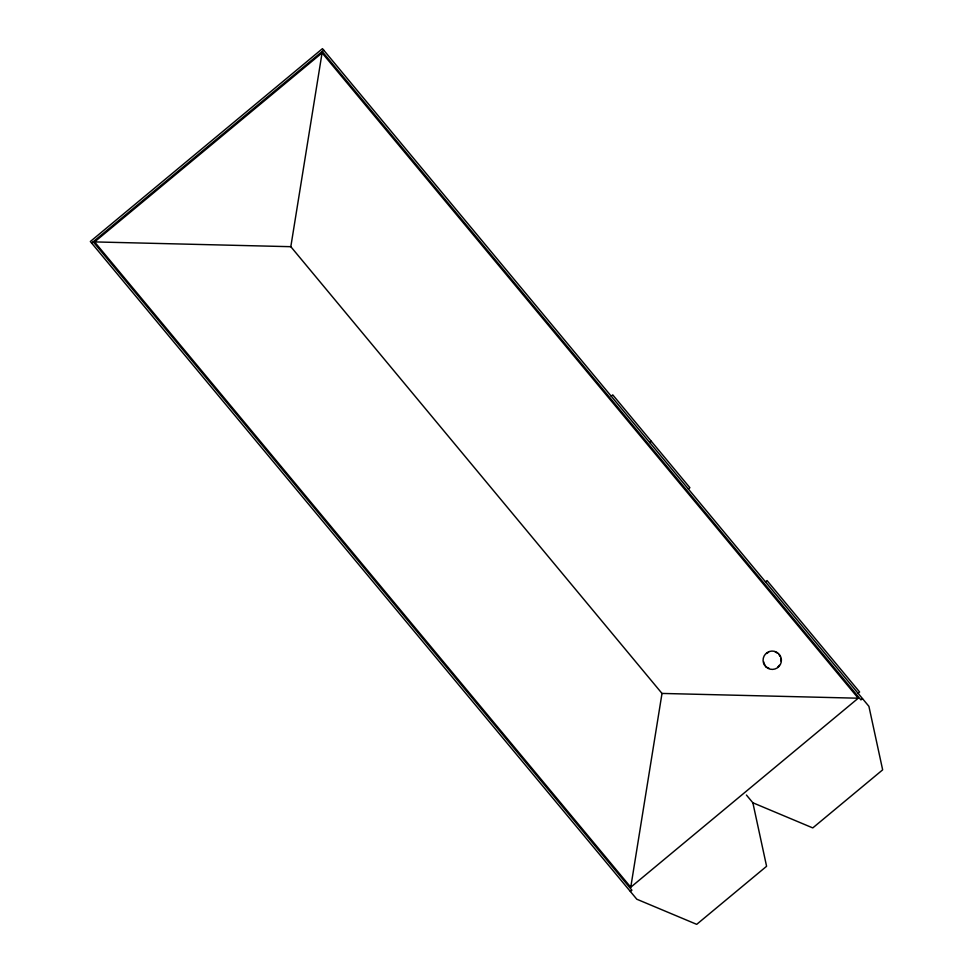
<?xml version="1.0" encoding="UTF-8"?>
<svg xmlns="http://www.w3.org/2000/svg" width="973" height="973" viewBox="0 0 973 973"><rect width="100%" height="100%" fill="white"/><g stroke="black" fill="none" stroke-linecap="round" stroke-linejoin="round"><path stroke-width="1.46" d="M858.235 698.213L662.005 693.433L290.818 246.692L322.075 52.895L858.235 698.213L630.759 887.218L94.588 241.912L322.075 52.895M630.759 887.218L662.005 693.433M91.632 243.068L323.754 50.195M611.202 396.157L612.747 394.868L689.893 487.716L688.337 489.005M649.769 442.581L651.314 441.292M765.483 581.854L767.04 580.577L859.609 691.998L858.064 693.275M630.358 891.463L631.915 890.186L93.177 241.778M862.492 698.602L860.935 699.891L322.209 51.484M94.588 241.912L290.818 246.692M752.859 802.774L812.771 827.914L882.657 769.85L868.913 706.337L322.464 48.65L90.343 241.511L636.792 899.21L696.704 924.35L766.59 866.286L752.859 802.774L746.425 795.038M779.373 665.277A8.745 8.745 0 0 1 777.828 666.955M769.217 668.427A8.745 8.745 0 0 1 767.198 667.369M765.52 665.824A8.745 8.745 0 0 1 763.635 661.713M766.663 653.515A8.745 8.745 0 0 1 768.585 652.299M775.274 652.032A8.745 8.745 0 0 1 777.293 653.102M778.959 654.647A8.745 8.745 0 0 1 780.176 656.58M780.857 658.757A8.745 8.745 0 0 1 780.942 661.044M766.006 666.967A9.183 9.183 0 0 0 781.197 662.26A9.183 9.183 0 0 0 769.521 651.472A9.183 9.183 0 0 0 766.006 666.967"/></g></svg>
